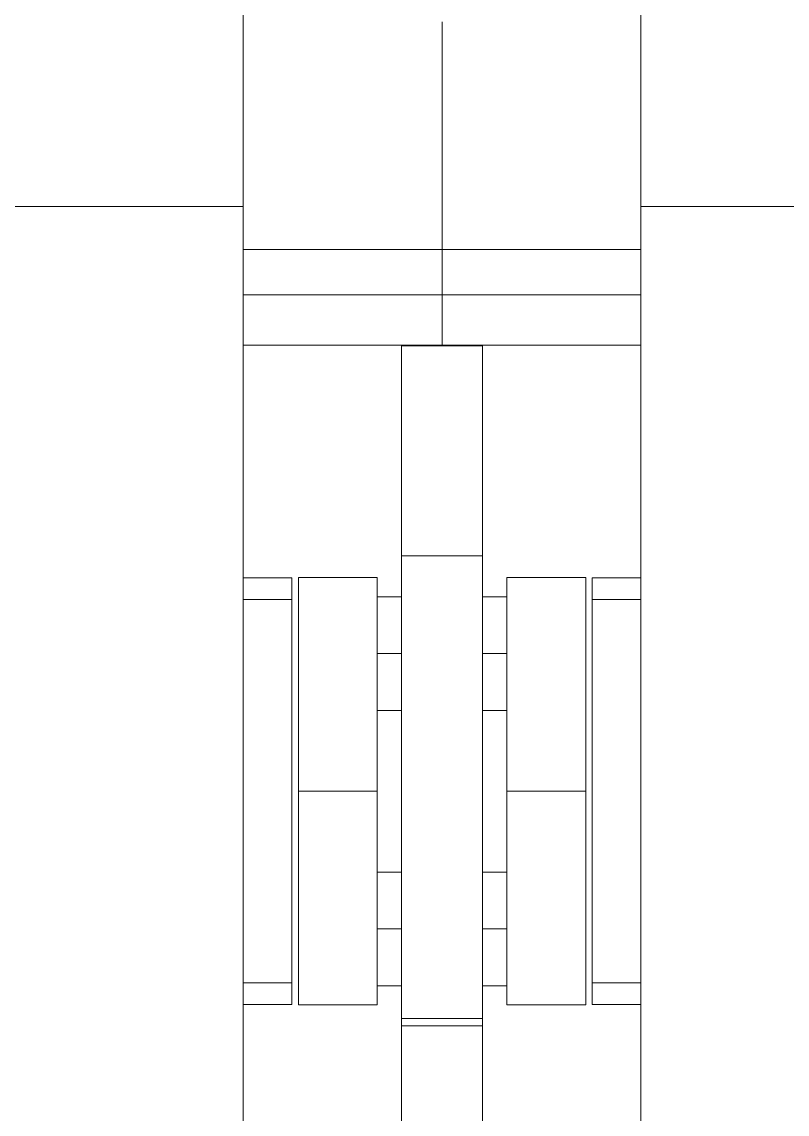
# Model space of a CAD drawing. Header units: millimetres. Extents: x -46169 to 237885, y -84465 to 18123.
# Drawn here: x 116588 to 116682.2, y -80615.1 to -80480.6 of the extents above; entities that cross this region are included whole.
import ezdxf

# ---------------------------------------------------------------- set-up
doc = ezdxf.new("R2010")
doc.units = ezdxf.units.MM
doc.header["$MEASUREMENT"] = 0
doc.linetypes.add('Wipeout_Contour', pattern=[1000, 0, -1000])
doc.layers.add('New_A-20-M_Floor_Slab', color=7, linetype='Continuous')
doc.layers.add('New_A-35-M_FFE_Fixed', color=7, linetype='Continuous')
doc.layers.add('New_A-35-M_FFE_Fixed_Pen_No__1', color=7, linetype='Continuous', lineweight=13)

# ---------------------------------------------------------------- blocks, each defined once
blk = doc.blocks.new('Section Elem_7_2', base_point=(64459.15, -84332.61))
at = {"color": 254, "linetype": 'Wipeout_Contour', "lineweight": 0, "ltscale": 2268033.976951849}
blk.add_wipeout([(116615.23, -80520.4), (116615.23, -80549.04), (116621.23, -80549.04), (116621.23, -80601.62), (116615.23, -80601.62), (116615.23, -80615.11), (116634.73, -80615.11), (116634.73, -80599.29), (116631.73, -80599.29), (116631.73, -80601.65), (116622.05, -80601.65), (116622.05, -80549.01), (116631.73, -80549.01), (116631.73, -80551.38), (116634.73, -80551.38), (116634.73, -80520.4)], dxfattribs=at).dxf.layer = 'New_A-20-M_Floor_Slab'
at = {"color": 254, "linetype": 'Wipeout_Contour', "lineweight": 0, "ltscale": 2268401.05349226}
blk.add_wipeout([(116644.73, -80520.4), (116644.73, -80551.38), (116647.73, -80551.38), (116647.73, -80549.01), (116657.42, -80549.01), (116657.42, -80601.65), (116647.73, -80601.65), (116647.73, -80599.29), (116644.73, -80599.29), (116644.73, -80615.11), (116664.23, -80615.11), (116664.23, -80601.62), (116658.23, -80601.62), (116658.23, -80549.04), (116664.23, -80549.04), (116664.23, -80520.4)], dxfattribs=at).dxf.layer = 'New_A-20-M_Floor_Slab'
at = {"color": 254, "linetype": 'Wipeout_Contour', "lineweight": 0, "ltscale": 567037.147367}
blk.add_wipeout([(116634.73, -80565.38), (116631.73, -80565.38), (116631.73, -80585.29), (116634.73, -80585.29)], dxfattribs=at).dxf.layer = 'New_A-20-M_Floor_Slab'
at = {"color": 254, "linetype": 'Wipeout_Contour', "lineweight": 0, "ltscale": 567079.931193}
blk.add_wipeout([(116644.73, -80565.38), (116644.73, -80585.29), (116647.73, -80585.29), (116647.73, -80565.38)], dxfattribs=at).dxf.layer = 'New_A-20-M_Floor_Slab'
blk = doc.blocks.new('Section Elem_11_2', base_point=(64459.15, -84332.61))
at = {"layer": 'New_A-35-M_FFE_Fixed_Pen_No__1', "linetype": 'Continuous'}
for p, q in [((116644.73, -80520.48), (116644.73, -80520.48)), ((116644.73, -80546.33), (116644.73, -80546.33))]:
    blk.add_line(p, q, dxfattribs=at)
at = {"color": 254, "linetype": 'Wipeout_Contour', "lineweight": 0, "ltscale": 566995.916029}
blk.add_wipeout([(116644.73, -80548.19), (116644.73, -80547.38), (116634.73, -80547.38), (116634.73, -80548.19)], dxfattribs=at).dxf.layer = 'New_A-35-M_FFE_Fixed'
at = {"color": 254, "linetype": 'Wipeout_Contour', "lineweight": 0, "ltscale": 566928.600419}
blk.add_wipeout([(116615.23, -80549.56), (116621.23, -80549.56), (116621.23, -80549.04), (116615.23, -80549.04)], dxfattribs=at).dxf.layer = 'New_A-35-M_FFE_Fixed'
at = {"color": 254, "linetype": 'Wipeout_Contour', "lineweight": 0, "ltscale": 566985.622368}
blk.add_wipeout([(116631.73, -80551.91), (116631.73, -80553.43), (116634.73, -80553.43), (116634.73, -80551.91)], dxfattribs=at).dxf.layer = 'New_A-35-M_FFE_Fixed'
at = {"color": 254, "linetype": 'Wipeout_Contour', "lineweight": 0, "ltscale": 566995.554089}
blk.add_wipeout([(116631.73, -80555.7), (116631.73, -80558.38), (116634.73, -80558.38), (116634.73, -80555.7)], dxfattribs=at).dxf.layer = 'New_A-35-M_FFE_Fixed'
at = {"color": 254, "linetype": 'Wipeout_Contour', "lineweight": 0, "ltscale": 567011.575934}
blk.add_wipeout([(116631.73, -80563.33), (116631.73, -80564.84), (116634.73, -80564.84), (116634.73, -80563.33)], dxfattribs=at).dxf.layer = 'New_A-35-M_FFE_Fixed'
at = {"color": 254, "linetype": 'Wipeout_Contour', "lineweight": 0, "ltscale": 567067.02597}
blk.add_wipeout([(116631.73, -80587.34), (116631.73, -80589.61), (116634.73, -80589.61), (116634.73, -80587.34)], dxfattribs=at).dxf.layer = 'New_A-35-M_FFE_Fixed'
at = {"color": 254, "linetype": 'Wipeout_Contour', "lineweight": 0, "ltscale": 567084.372532}
blk.add_wipeout([(116631.73, -80594.97), (116631.73, -80597.24), (116634.73, -80597.24), (116634.73, -80594.97)], dxfattribs=at).dxf.layer = 'New_A-35-M_FFE_Fixed'
at = {"color": 254, "linetype": 'Wipeout_Contour', "lineweight": 0, "ltscale": 567046.976809}
blk.add_wipeout([(116621.23, -80601.62), (116621.23, -80601.11), (116615.23, -80601.11), (116615.23, -80601.62)], dxfattribs=at).dxf.layer = 'New_A-35-M_FFE_Fixed'
at = {"color": 254, "linetype": 'Wipeout_Contour', "lineweight": 0, "ltscale": 567122.544117}
blk.add_wipeout([(116644.73, -80603.64), (116644.73, -80603.32), (116634.73, -80603.32), (116634.73, -80603.64)], dxfattribs=at).dxf.layer = 'New_A-35-M_FFE_Fixed'
at = {"color": 254, "linetype": 'Wipeout_Contour', "lineweight": 0, "ltscale": 567133.657364}
blk.add_wipeout([(116644.73, -80608.79), (116644.73, -80607.94), (116634.73, -80607.94), (116634.73, -80608.79)], dxfattribs=at).dxf.layer = 'New_A-35-M_FFE_Fixed'
at = {"layer": 'New_A-35-M_FFE_Fixed_Pen_No__1', "linetype": 'Continuous'}
blk.add_line((116644.73, -80603.32), (116644.73, -80603.32), dxfattribs=at)
at = {"color": 254, "linetype": 'Wipeout_Contour', "lineweight": 0, "ltscale": 566983.292106}
blk.add_wipeout([(116631.73, -80551.91), (116634.73, -80551.91), (116634.73, -80551.38), (116631.73, -80551.38)], dxfattribs=at).dxf.layer = 'New_A-35-M_FFE_Fixed'
at = {"color": 254, "linetype": 'Wipeout_Contour', "lineweight": 0, "ltscale": 708737.37628}
blk.add_wipeout([(116631.73, -80553.43), (116631.73, -80555.7), (116634.73, -80555.7), (116634.73, -80553.51), (116634.73, -80553.43)], dxfattribs=at).dxf.layer = 'New_A-35-M_FFE_Fixed'
at = {"color": 254, "linetype": 'Wipeout_Contour', "lineweight": 0, "ltscale": 708759.45514}
blk.add_wipeout([(116631.73, -80561.05), (116631.73, -80563.33), (116634.73, -80563.33), (116634.73, -80561.63), (116634.73, -80561.05)], dxfattribs=at).dxf.layer = 'New_A-35-M_FFE_Fixed'
at = {"color": 254, "linetype": 'Wipeout_Contour', "lineweight": 0, "ltscale": 567013.906424}
blk.add_wipeout([(116631.73, -80564.84), (116631.73, -80565.38), (116634.73, -80565.38), (116634.73, -80564.84)], dxfattribs=at).dxf.layer = 'New_A-35-M_FFE_Fixed'
at = {"color": 254, "linetype": 'Wipeout_Contour', "lineweight": 0, "ltscale": 567062.718932}
blk.add_wipeout([(116631.73, -80587.34), (116634.73, -80587.34), (116634.73, -80585.82), (116631.73, -80585.82)], dxfattribs=at).dxf.layer = 'New_A-35-M_FFE_Fixed'
at = {"color": 254, "linetype": 'Wipeout_Contour', "lineweight": 0, "ltscale": 567078.744787}
blk.add_wipeout([(116631.73, -80594.97), (116634.73, -80594.97), (116634.73, -80592.29), (116631.73, -80592.29)], dxfattribs=at).dxf.layer = 'New_A-35-M_FFE_Fixed'
at = {"color": 254, "linetype": 'Wipeout_Contour', "lineweight": 0, "ltscale": 567088.679896}
blk.add_wipeout([(116631.73, -80597.24), (116631.73, -80598.75), (116634.73, -80598.75), (116634.73, -80597.24)], dxfattribs=at).dxf.layer = 'New_A-35-M_FFE_Fixed'
at = {"color": 254, "linetype": 'Wipeout_Contour', "lineweight": 0, "ltscale": 567043.936033}
blk.add_wipeout([(116621.23, -80598.94), (116615.23, -80598.94), (116615.23, -80601.11), (116621.23, -80601.11)], dxfattribs=at).dxf.layer = 'New_A-35-M_FFE_Fixed'
at = {"color": 254, "linetype": 'Wipeout_Contour', "lineweight": 0, "ltscale": 567126.153328}
blk.add_wipeout([(116644.73, -80604.23), (116634.73, -80604.23), (116634.73, -80605.9), (116644.73, -80605.9)], dxfattribs=at).dxf.layer = 'New_A-35-M_FFE_Fixed'
at = {"layer": 'New_A-35-M_FFE_Fixed_Pen_No__1', "linetype": 'Continuous'}
for p, q in [((116621.23, -80601.62), (116621.23, -80601.11)), ((116644.73, -80604.23), (116644.73, -80604.23))]:
    blk.add_line(p, q, dxfattribs=at)
at = {"color": 254, "linetype": 'Wipeout_Contour', "lineweight": 0, "ltscale": 567004.754489}
blk.add_wipeout([(116644.73, -80553.51), (116644.73, -80549.83), (116634.73, -80549.83), (116634.73, -80553.51)], dxfattribs=at).dxf.layer = 'New_A-35-M_FFE_Fixed'
at = {"color": 254, "linetype": 'Wipeout_Contour', "lineweight": 0, "ltscale": 566987.78762}
blk.add_wipeout([(116621.23, -80598.94), (116621.23, -80551.72), (116615.23, -80551.72), (116615.23, -80598.94)], dxfattribs=at).dxf.layer = 'New_A-35-M_FFE_Fixed'
at = {"color": 254, "linetype": 'Wipeout_Contour', "lineweight": 0, "ltscale": 567001.643656}
blk.add_wipeout([(116631.73, -80558.38), (116631.73, -80561.05), (116634.73, -80561.05), (116634.73, -80558.38)], dxfattribs=at).dxf.layer = 'New_A-35-M_FFE_Fixed'
at = {"color": 254, "linetype": 'Wipeout_Contour', "lineweight": 0, "ltscale": 567060.388006}
blk.add_wipeout([(116631.73, -80585.82), (116634.73, -80585.82), (116634.73, -80585.29), (116631.73, -80585.29)], dxfattribs=at).dxf.layer = 'New_A-35-M_FFE_Fixed'
at = {"color": 254, "linetype": 'Wipeout_Contour', "lineweight": 0, "ltscale": 708841.986988}
blk.add_wipeout([(116631.73, -80592.29), (116634.73, -80592.29), (116634.73, -80591.39), (116634.73, -80589.61), (116631.73, -80589.61)], dxfattribs=at).dxf.layer = 'New_A-35-M_FFE_Fixed'
at = {"color": 254, "linetype": 'Wipeout_Contour', "lineweight": 0, "ltscale": 708864.328484}
blk.add_wipeout([(116634.73, -80598.75), (116631.73, -80598.75), (116631.73, -80599.29), (116634.73, -80599.29), (116634.73, -80598.86)], dxfattribs=at).dxf.layer = 'New_A-35-M_FFE_Fixed'
at = {"layer": 'New_A-35-M_FFE_Fixed_Pen_No__1', "linetype": 'Continuous'}
blk.add_line((116621.23, -80601.11), (116621.23, -80598.94), dxfattribs=at)
at = {"color": 254, "linetype": 'Wipeout_Contour', "lineweight": 0, "ltscale": 566931.639929}
blk.add_wipeout([(116615.23, -80551.72), (116621.23, -80551.72), (116621.23, -80549.56), (116615.23, -80549.56)], dxfattribs=at).dxf.layer = 'New_A-35-M_FFE_Fixed'
at = {"color": 254, "linetype": 'Wipeout_Contour', "lineweight": 0, "ltscale": 567048.880202}
blk.add_wipeout([(116631.73, -80593.94), (116631.73, -80585.4), (116622.05, -80585.4), (116622.05, -80593.94)], dxfattribs=at).dxf.layer = 'New_A-35-M_FFE_Fixed'
at = {"color": 254, "linetype": 'Wipeout_Contour', "lineweight": 0, "ltscale": 567114.207412}
blk.add_wipeout([(116644.73, -80600.77), (116644.73, -80598.86), (116634.73, -80598.86), (116634.73, -80600.77)], dxfattribs=at).dxf.layer = 'New_A-35-M_FFE_Fixed'
at = {"layer": 'New_A-35-M_FFE_Fixed_Pen_No__1', "linetype": 'Continuous'}
for p, q in [((116621.23, -80549.56), (116621.23, -80549.04)), ((116621.23, -80551.72), (116621.23, -80549.56)), ((116621.23, -80598.94), (116621.23, -80551.72)), ((116631.73, -80592.29), (116634.73, -80592.29))]:
    blk.add_line(p, q, dxfattribs=at)
at = {"color": 254, "linetype": 'Wipeout_Contour', "lineweight": 0, "ltscale": 566928.59873}
blk.add_wipeout([(116615.23, -80503.33), (116585.23, -80503.33), (116585.23, -80647.33), (116615.23, -80647.33)], dxfattribs=at).dxf.layer = 'New_A-35-M_FFE_Fixed'
at = {"color": 254, "linetype": 'Wipeout_Contour', "lineweight": 0, "ltscale": 567027.721176}
blk.add_wipeout([(116631.73, -80575.33), (116622.05, -80575.33), (116622.05, -80585.4), (116631.73, -80585.4)], dxfattribs=at).dxf.layer = 'New_A-35-M_FFE_Fixed'
at = {"color": 254, "linetype": 'Wipeout_Contour', "lineweight": 0, "ltscale": 567065.075687}
blk.add_wipeout([(116631.73, -80593.94), (116622.05, -80593.94), (116622.05, -80599.65), (116631.73, -80599.65)], dxfattribs=at).dxf.layer = 'New_A-35-M_FFE_Fixed'
at = {"layer": 'New_A-35-M_FFE_Fixed_Pen_No__1', "linetype": 'Continuous'}
for p, q in [((116615.23, -80549.04), (116621.23, -80549.04)), ((116615.23, -80551.72), (116621.23, -80551.72)), ((116622.05, -80593.94), (116622.05, -80585.4)), ((116631.73, -80585.29), (116634.73, -80585.29)), ((116631.73, -80593.94), (116631.73, -80585.4)), ((116615.23, -80598.94), (116621.23, -80598.94)), ((116615.23, -80601.62), (116621.23, -80601.62))]:
    blk.add_line(p, q, dxfattribs=at)
at = {"color": 254, "linetype": 'Wipeout_Contour', "lineweight": 0, "ltscale": 848808.046968}
blk.add_wipeout([(116114.23, -80346.96), (116114.23, -80503.33), (116144.23, -80503.33), (116585.23, -80503.33), (116615.23, -80503.33), (116615.23, -80346.96)], dxfattribs=at).dxf.layer = 'New_A-35-M_FFE_Fixed'
at = {"color": 254, "linetype": 'Wipeout_Contour', "lineweight": 0, "ltscale": 566871.983028}
blk.add_wipeout([(116615.23, -80511.45), (116639.73, -80511.45), (116639.73, -80510.54), (116615.23, -80510.54)], dxfattribs=at).dxf.layer = 'New_A-35-M_FFE_Fixed'
at = {"color": 254, "linetype": 'Wipeout_Contour', "lineweight": 0, "ltscale": 566886.290004}
blk.add_wipeout([(116615.23, -80520.4), (116639.73, -80520.4), (116639.73, -80514.18), (116615.23, -80514.18)], dxfattribs=at).dxf.layer = 'New_A-35-M_FFE_Fixed'
at = {"color": 254, "linetype": 'Wipeout_Contour', "lineweight": 0, "ltscale": 567004.820597}
blk.add_wipeout([(116631.73, -80575.33), (116631.73, -80565.26), (116622.05, -80565.26), (116622.05, -80575.33)], dxfattribs=at).dxf.layer = 'New_A-35-M_FFE_Fixed'
at = {"color": 254, "linetype": 'Wipeout_Contour', "lineweight": 0, "ltscale": 567073.841002}
blk.add_wipeout([(116631.73, -80599.65), (116622.05, -80599.65), (116622.05, -80601.65), (116631.73, -80601.65)], dxfattribs=at).dxf.layer = 'New_A-35-M_FFE_Fixed'
at = {"layer": 'New_A-35-M_FFE_Fixed_Pen_No__1', "linetype": 'Continuous'}
for p, q in [((116639.73, -80520.4), (116615.23, -80520.4)), ((116622.05, -80575.33), (116631.73, -80575.33)), ((116622.05, -80585.4), (116622.05, -80575.33)), ((116631.73, -80585.4), (116631.73, -80575.33)), ((116622.05, -80599.65), (116622.05, -80593.94)), ((116631.73, -80599.65), (116631.73, -80593.94)), ((116622.05, -80601.65), (116622.05, -80599.65)), ((116631.73, -80599.29), (116634.73, -80599.29)), ((116631.73, -80601.65), (116631.73, -80599.65)), ((116622.05, -80601.65), (116631.73, -80601.65))]:
    blk.add_line(p, q, dxfattribs=at)
at = {"color": 254, "linetype": 'Wipeout_Contour', "lineweight": 0, "ltscale": 566826.787291}
blk.add_wipeout([(116639.73, -80487.59), (116615.23, -80487.59), (116615.23, -80494.61), (116639.73, -80494.61)], dxfattribs=at).dxf.layer = 'New_A-35-M_FFE_Fixed'
at = {"color": 254, "linetype": 'Wipeout_Contour', "lineweight": 0, "ltscale": 566878.962279}
blk.add_wipeout([(116615.23, -80514.18), (116639.73, -80514.18), (116639.73, -80513.95), (116615.23, -80513.95)], dxfattribs=at).dxf.layer = 'New_A-35-M_FFE_Fixed'
at = {"color": 254, "linetype": 'Wipeout_Contour', "lineweight": 0, "ltscale": 566983.66487}
blk.add_wipeout([(116631.73, -80565.26), (116631.73, -80556.72), (116622.05, -80556.72), (116622.05, -80565.26)], dxfattribs=at).dxf.layer = 'New_A-35-M_FFE_Fixed'
at = {"layer": 'New_A-35-M_FFE_Fixed_Pen_No__1', "linetype": 'Continuous'}
for p, q in [((116631.73, -80558.38), (116634.73, -80558.38)), ((116622.05, -80575.33), (116622.05, -80565.26)), ((116631.73, -80575.33), (116631.73, -80565.26)), ((116631.73, -80565.38), (116634.73, -80565.38))]:
    blk.add_line(p, q, dxfattribs=at)
at = {"color": 254, "linetype": 'Wipeout_Contour', "lineweight": 0, "ltscale": 566810.84015}
blk.add_wipeout([(116639.73, -80480.58), (116615.23, -80480.58), (116615.23, -80487.59), (116639.73, -80487.59)], dxfattribs=at).dxf.layer = 'New_A-35-M_FFE_Fixed'
at = {"color": 254, "linetype": 'Wipeout_Contour', "lineweight": 0, "ltscale": 566842.730819}
blk.add_wipeout([(116639.73, -80494.61), (116615.23, -80494.61), (116615.23, -80501.63), (116639.73, -80501.63)], dxfattribs=at).dxf.layer = 'New_A-35-M_FFE_Fixed'
at = {"color": 254, "linetype": 'Wipeout_Contour', "lineweight": 0, "ltscale": 566877.140182}
blk.add_wipeout([(116615.23, -80513.55), (116639.73, -80513.55), (116639.73, -80512.98), (116615.23, -80512.98)], dxfattribs=at).dxf.layer = 'New_A-35-M_FFE_Fixed'
at = {"color": 254, "linetype": 'Wipeout_Contour', "lineweight": 0, "ltscale": 566967.474047}
blk.add_wipeout([(116622.05, -80551.02), (116622.05, -80556.72), (116631.73, -80556.72), (116631.73, -80551.02)], dxfattribs=at).dxf.layer = 'New_A-35-M_FFE_Fixed'
at = {"layer": 'New_A-35-M_FFE_Fixed_Pen_No__1', "linetype": 'Continuous'}
for p, q in [((116622.05, -80565.26), (116622.05, -80556.72)), ((116631.73, -80565.26), (116631.73, -80556.72))]:
    blk.add_line(p, q, dxfattribs=at)
at = {"color": 254, "linetype": 'Wipeout_Contour', "lineweight": 0, "ltscale": 566858.63599}
blk.add_wipeout([(116615.23, -80508.61), (116639.73, -80508.61), (116639.73, -80501.63), (116615.23, -80501.63)], dxfattribs=at).dxf.layer = 'New_A-35-M_FFE_Fixed'
at = {"color": 254, "linetype": 'Wipeout_Contour', "lineweight": 0, "ltscale": 566875.690122}
blk.add_wipeout([(116615.23, -80512.98), (116639.73, -80512.98), (116639.73, -80512.27), (116615.23, -80512.27)], dxfattribs=at).dxf.layer = 'New_A-35-M_FFE_Fixed'
at = {"color": 254, "linetype": 'Wipeout_Contour', "lineweight": 0, "ltscale": 566958.712018}
blk.add_wipeout([(116622.05, -80549.01), (116622.05, -80551.02), (116631.73, -80551.02), (116631.73, -80549.01)], dxfattribs=at).dxf.layer = 'New_A-35-M_FFE_Fixed'
at = {"layer": 'New_A-35-M_FFE_Fixed_Pen_No__1', "linetype": 'Continuous'}
for p, q in [((116615.23, -80503.33), (116615.23, -80346.96)), ((116585.23, -80503.33), (116615.23, -80503.33)), ((116622.05, -80551.02), (116622.05, -80549.01)), ((116622.05, -80549.01), (116631.73, -80549.01)), ((116631.73, -80551.02), (116631.73, -80549.01)), ((116622.05, -80556.72), (116622.05, -80551.02)), ((116631.73, -80556.72), (116631.73, -80551.02)), ((116631.73, -80551.38), (116634.73, -80551.38))]:
    blk.add_line(p, q, dxfattribs=at)
at = {"color": 254, "linetype": 'Wipeout_Contour', "lineweight": 0, "ltscale": 566867.6767}
blk.add_wipeout([(116615.23, -80509.58), (116639.73, -80509.58), (116639.73, -80508.61), (116615.23, -80508.61)], dxfattribs=at).dxf.layer = 'New_A-35-M_FFE_Fixed'
at = {"color": 254, "linetype": 'Wipeout_Contour', "lineweight": 0, "ltscale": 566873.94922}
blk.add_wipeout([(116615.23, -80512.27), (116639.73, -80512.27), (116639.73, -80511.45), (116615.23, -80511.45)], dxfattribs=at).dxf.layer = 'New_A-35-M_FFE_Fixed'
at = {"color": 254, "linetype": 'Wipeout_Contour', "lineweight": 0, "ltscale": 566878.24477}
blk.add_wipeout([(116615.23, -80513.95), (116639.73, -80513.95), (116639.73, -80513.55), (116615.23, -80513.55)], dxfattribs=at).dxf.layer = 'New_A-35-M_FFE_Fixed'
at = {"layer": 'New_A-35-M_FFE_Fixed_Pen_No__1', "linetype": 'Continuous'}
for p, q in [((116639.73, -80508.61), (116615.23, -80508.61)), ((116639.73, -80514.18), (116615.23, -80514.18))]:
    blk.add_line(p, q, dxfattribs=at)
at = {"color": 254, "linetype": 'Wipeout_Contour', "lineweight": 0, "ltscale": 566869.865602}
blk.add_wipeout([(116615.23, -80510.54), (116639.73, -80510.54), (116639.73, -80509.58), (116615.23, -80509.58)], dxfattribs=at).dxf.layer = 'New_A-35-M_FFE_Fixed'
at = {"layer": 'New_A-35-M_FFE_Fixed_Pen_No__1', "linetype": 'Continuous'}
blk.add_line((116615.23, -80647.33), (116615.23, -80503.33), dxfattribs=at)
blk = doc.blocks.new('Section Elem_24_2', base_point=(64459.15, -84332.61))
at = {"color": 254, "linetype": 'Wipeout_Contour', "lineweight": 0, "ltscale": 708666.908332}
blk.add_wipeout([(116634.73, -80520.48), (116644.73, -80520.48), (116644.73, -80520.4), (116639.73, -80520.4), (116634.73, -80520.4)], dxfattribs=at).dxf.layer = 'New_A-35-M_FFE_Fixed'
at = {"color": 254, "linetype": 'Wipeout_Contour', "lineweight": 0, "ltscale": 566971.473028}
blk.add_wipeout([(116634.73, -80538.96), (116644.73, -80538.96), (116644.73, -80535.1), (116634.73, -80535.1)], dxfattribs=at).dxf.layer = 'New_A-35-M_FFE_Fixed'
at = {"color": 254, "linetype": 'Wipeout_Contour', "lineweight": 0, "ltscale": 566998.698518}
blk.add_wipeout([(116644.73, -80549.83), (116644.73, -80548.19), (116634.73, -80548.19), (116634.73, -80549.83)], dxfattribs=at).dxf.layer = 'New_A-35-M_FFE_Fixed'
at = {"color": 254, "linetype": 'Wipeout_Contour', "lineweight": 0, "ltscale": 567070.13131}
blk.add_wipeout([(116664.23, -80549.56), (116664.23, -80549.04), (116658.23, -80549.04), (116658.23, -80549.56)], dxfattribs=at).dxf.layer = 'New_A-35-M_FFE_Fixed'
at = {"color": 254, "linetype": 'Wipeout_Contour', "lineweight": 0, "ltscale": 567028.410313}
blk.add_wipeout([(116644.73, -80551.91), (116644.73, -80553.43), (116647.73, -80553.43), (116647.73, -80551.91)], dxfattribs=at).dxf.layer = 'New_A-35-M_FFE_Fixed'
at = {"color": 254, "linetype": 'Wipeout_Contour', "lineweight": 0, "ltscale": 708798.502812}
blk.add_wipeout([(116644.73, -80558.38), (116647.73, -80558.38), (116647.73, -80556.72), (116647.73, -80555.7), (116644.73, -80555.7)], dxfattribs=at).dxf.layer = 'New_A-35-M_FFE_Fixed'
at = {"color": 254, "linetype": 'Wipeout_Contour', "lineweight": 0, "ltscale": 567054.361733}
blk.add_wipeout([(116647.73, -80563.33), (116644.73, -80563.33), (116644.73, -80564.84), (116647.73, -80564.84)], dxfattribs=at).dxf.layer = 'New_A-35-M_FFE_Fixed'
at = {"color": 254, "linetype": 'Wipeout_Contour', "lineweight": 0, "ltscale": 567109.807587}
blk.add_wipeout([(116647.73, -80587.34), (116644.73, -80587.34), (116644.73, -80589.61), (116647.73, -80589.61)], dxfattribs=at).dxf.layer = 'New_A-35-M_FFE_Fixed'
at = {"color": 254, "linetype": 'Wipeout_Contour', "lineweight": 0, "ltscale": 567127.15284}
blk.add_wipeout([(116644.73, -80597.24), (116647.73, -80597.24), (116647.73, -80594.97), (116644.73, -80594.97)], dxfattribs=at).dxf.layer = 'New_A-35-M_FFE_Fixed'
at = {"color": 254, "linetype": 'Wipeout_Contour', "lineweight": 0, "ltscale": 567188.478161}
blk.add_wipeout([(116658.23, -80601.62), (116664.23, -80601.62), (116664.23, -80601.11), (116658.23, -80601.11)], dxfattribs=at).dxf.layer = 'New_A-35-M_FFE_Fixed'
at = {"color": 254, "linetype": 'Wipeout_Contour', "lineweight": 0, "ltscale": 567123.578551}
blk.add_wipeout([(116634.73, -80604.23), (116644.73, -80604.23), (116644.73, -80603.64), (116634.73, -80603.64)], dxfattribs=at).dxf.layer = 'New_A-35-M_FFE_Fixed'
at = {"color": 254, "linetype": 'Wipeout_Contour', "lineweight": 0, "ltscale": 567130.600874}
blk.add_wipeout([(116634.73, -80606.1), (116634.73, -80607.94), (116644.73, -80607.94), (116644.73, -80606.1)], dxfattribs=at).dxf.layer = 'New_A-35-M_FFE_Fixed'
at = {"color": 254, "linetype": 'Wipeout_Contour', "lineweight": 0, "ltscale": 567138.812479}
blk.add_wipeout([(116634.73, -80611.52), (116644.73, -80611.52), (116644.73, -80609.75), (116634.73, -80609.75)], dxfattribs=at).dxf.layer = 'New_A-35-M_FFE_Fixed'
at = {"color": 254, "linetype": 'Wipeout_Contour', "lineweight": 0, "ltscale": 567150.559798}
blk.add_wipeout([(116634.73, -80616.64), (116644.73, -80616.64), (116644.73, -80614.96), (116634.73, -80614.96)], dxfattribs=at).dxf.layer = 'New_A-35-M_FFE_Fixed'
at = {"layer": 'New_A-35-M_FFE_Fixed_Pen_No__1', "linetype": 'Continuous'}
blk.add_line((116634.73, -80604.23), (116644.73, -80604.23), dxfattribs=at)
at = {"color": 254, "linetype": 'Wipeout_Contour', "lineweight": 0, "ltscale": 566939.796221}
blk.add_wipeout([(116634.73, -80525.7), (116644.73, -80525.7), (116644.73, -80520.48), (116634.73, -80520.48)], dxfattribs=at).dxf.layer = 'New_A-35-M_FFE_Fixed'
at = {"color": 254, "linetype": 'Wipeout_Contour', "lineweight": 0, "ltscale": 566962.000651}
blk.add_wipeout([(116634.73, -80535.1), (116644.73, -80535.1), (116644.73, -80530.63), (116634.73, -80530.63)], dxfattribs=at).dxf.layer = 'New_A-35-M_FFE_Fixed'
at = {"color": 254, "linetype": 'Wipeout_Contour', "lineweight": 0, "ltscale": 566979.442234}
blk.add_wipeout([(116634.73, -80542.11), (116644.73, -80542.11), (116644.73, -80538.96), (116634.73, -80538.96)], dxfattribs=at).dxf.layer = 'New_A-35-M_FFE_Fixed'
at = {"color": 254, "linetype": 'Wipeout_Contour', "lineweight": 0, "ltscale": 567026.080226}
blk.add_wipeout([(116647.73, -80551.38), (116644.73, -80551.38), (116644.73, -80551.91), (116647.73, -80551.91)], dxfattribs=at).dxf.layer = 'New_A-35-M_FFE_Fixed'
at = {"color": 254, "linetype": 'Wipeout_Contour', "lineweight": 0, "ltscale": 567032.715674}
blk.add_wipeout([(116644.73, -80555.7), (116647.73, -80555.7), (116647.73, -80553.43), (116644.73, -80553.43)], dxfattribs=at).dxf.layer = 'New_A-35-M_FFE_Fixed'
at = {"color": 254, "linetype": 'Wipeout_Contour', "lineweight": 0, "ltscale": 567050.055921}
blk.add_wipeout([(116644.73, -80563.33), (116647.73, -80563.33), (116647.73, -80561.05), (116644.73, -80561.05)], dxfattribs=at).dxf.layer = 'New_A-35-M_FFE_Fixed'
at = {"color": 254, "linetype": 'Wipeout_Contour', "lineweight": 0, "ltscale": 708821.933113}
blk.add_wipeout([(116644.73, -80565.38), (116647.73, -80565.38), (116647.73, -80565.26), (116647.73, -80564.84), (116644.73, -80564.84)], dxfattribs=at).dxf.layer = 'New_A-35-M_FFE_Fixed'
at = {"color": 254, "linetype": 'Wipeout_Contour', "lineweight": 0, "ltscale": 567105.500873}
blk.add_wipeout([(116647.73, -80585.82), (116644.73, -80585.82), (116644.73, -80587.34), (116647.73, -80587.34)], dxfattribs=at).dxf.layer = 'New_A-35-M_FFE_Fixed'
at = {"color": 254, "linetype": 'Wipeout_Contour', "lineweight": 0, "ltscale": 708902.976088}
blk.add_wipeout([(116644.73, -80592.29), (116644.73, -80594.97), (116647.73, -80594.97), (116647.73, -80593.94), (116647.73, -80592.29)], dxfattribs=at).dxf.layer = 'New_A-35-M_FFE_Fixed'
at = {"color": 254, "linetype": 'Wipeout_Contour', "lineweight": 0, "ltscale": 708914.892067}
blk.add_wipeout([(116644.73, -80597.24), (116644.73, -80598.75), (116647.73, -80598.75), (116647.73, -80597.72), (116647.73, -80597.24)], dxfattribs=at).dxf.layer = 'New_A-35-M_FFE_Fixed'
at = {"color": 254, "linetype": 'Wipeout_Contour', "lineweight": 0, "ltscale": 567185.438144}
blk.add_wipeout([(116664.23, -80598.94), (116658.23, -80598.94), (116658.23, -80601.11), (116664.23, -80601.11)], dxfattribs=at).dxf.layer = 'New_A-35-M_FFE_Fixed'
at = {"color": 254, "linetype": 'Wipeout_Contour', "lineweight": 0, "ltscale": 567119.277367}
blk.add_wipeout([(116634.73, -80603.32), (116644.73, -80603.32), (116644.73, -80600.77), (116634.73, -80600.77)], dxfattribs=at).dxf.layer = 'New_A-35-M_FFE_Fixed'
at = {"color": 254, "linetype": 'Wipeout_Contour', "lineweight": 0, "ltscale": 567128.281756}
blk.add_wipeout([(116634.73, -80606.1), (116644.73, -80606.1), (116644.73, -80605.9), (116634.73, -80605.9)], dxfattribs=at).dxf.layer = 'New_A-35-M_FFE_Fixed'
at = {"color": 254, "linetype": 'Wipeout_Contour', "lineweight": 0, "ltscale": 567135.709898}
blk.add_wipeout([(116644.73, -80609.75), (116644.73, -80608.79), (116634.73, -80608.79), (116634.73, -80609.75)], dxfattribs=at).dxf.layer = 'New_A-35-M_FFE_Fixed'
at = {"color": 254, "linetype": 'Wipeout_Contour', "lineweight": 0, "ltscale": 567146.720101}
blk.add_wipeout([(116644.73, -80614.96), (116644.73, -80613.26), (116634.73, -80613.26), (116634.73, -80614.96)], dxfattribs=at).dxf.layer = 'New_A-35-M_FFE_Fixed'
at = {"layer": 'New_A-35-M_FFE_Fixed_Pen_No__1', "linetype": 'Continuous'}
for p, q in [((116634.73, -80520.48), (116634.73, -80520.4)), ((116634.73, -80538.96), (116634.73, -80535.1)), ((116644.73, -80538.96), (116644.73, -80535.1)), ((116658.23, -80601.62), (116658.23, -80601.11)), ((116634.73, -80604.23), (116634.73, -80603.32)), ((116634.73, -80603.32), (116644.73, -80603.32)), ((116634.73, -80606.1), (116634.73, -80604.23)), ((116644.73, -80604.23), (116644.73, -80603.32)), ((116644.73, -80606.1), (116644.73, -80604.23)), ((116634.73, -80607.94), (116634.73, -80606.1)), ((116644.73, -80607.94), (116644.73, -80606.1)), ((116634.73, -80609.75), (116634.73, -80607.94)), ((116644.73, -80609.75), (116644.73, -80607.94)), ((116634.73, -80616.64), (116634.73, -80614.96)), ((116644.73, -80616.64), (116644.73, -80614.96))]:
    blk.add_line(p, q, dxfattribs=at)
at = {"color": 254, "linetype": 'Wipeout_Contour', "lineweight": 0, "ltscale": 566951.327976}
blk.add_wipeout([(116634.73, -80525.7), (116634.73, -80530.63), (116644.73, -80530.63), (116644.73, -80525.7)], dxfattribs=at).dxf.layer = 'New_A-35-M_FFE_Fixed'
at = {"color": 254, "linetype": 'Wipeout_Contour', "lineweight": 0, "ltscale": 566985.653434}
blk.add_wipeout([(116634.73, -80544.43), (116644.73, -80544.43), (116644.73, -80542.11), (116634.73, -80542.11)], dxfattribs=at).dxf.layer = 'New_A-35-M_FFE_Fixed'
at = {"color": 254, "linetype": 'Wipeout_Contour', "lineweight": 0, "ltscale": 567129.303741}
blk.add_wipeout([(116658.23, -80598.94), (116664.23, -80598.94), (116664.23, -80551.72), (116658.23, -80551.72)], dxfattribs=at).dxf.layer = 'New_A-35-M_FFE_Fixed'
at = {"color": 254, "linetype": 'Wipeout_Contour', "lineweight": 0, "ltscale": 567044.430204}
blk.add_wipeout([(116644.73, -80558.38), (116644.73, -80561.05), (116647.73, -80561.05), (116647.73, -80558.38)], dxfattribs=at).dxf.layer = 'New_A-35-M_FFE_Fixed'
at = {"color": 254, "linetype": 'Wipeout_Contour', "lineweight": 0, "ltscale": 708879.540118}
blk.add_wipeout([(116647.73, -80585.29), (116644.73, -80585.29), (116644.73, -80585.82), (116647.73, -80585.82), (116647.73, -80585.4)], dxfattribs=at).dxf.layer = 'New_A-35-M_FFE_Fixed'
at = {"color": 254, "linetype": 'Wipeout_Contour', "lineweight": 0, "ltscale": 567115.434676}
blk.add_wipeout([(116644.73, -80592.29), (116647.73, -80592.29), (116647.73, -80589.61), (116644.73, -80589.61)], dxfattribs=at).dxf.layer = 'New_A-35-M_FFE_Fixed'
at = {"color": 254, "linetype": 'Wipeout_Contour', "lineweight": 0, "ltscale": 567133.790919}
blk.add_wipeout([(116644.73, -80598.75), (116644.73, -80599.29), (116647.73, -80599.29), (116647.73, -80598.75)], dxfattribs=at).dxf.layer = 'New_A-35-M_FFE_Fixed'
at = {"color": 254, "linetype": 'Wipeout_Contour', "lineweight": 0, "ltscale": 567142.804312}
blk.add_wipeout([(116634.73, -80611.52), (116634.73, -80613.26), (116644.73, -80613.26), (116644.73, -80611.52)], dxfattribs=at).dxf.layer = 'New_A-35-M_FFE_Fixed'
at = {"layer": 'New_A-35-M_FFE_Fixed_Pen_No__1', "linetype": 'Continuous'}
for p, q in [((116634.73, -80525.7), (116634.73, -80520.48)), ((116634.73, -80530.63), (116634.73, -80525.7)), ((116644.73, -80530.63), (116644.73, -80525.7)), ((116634.73, -80535.1), (116634.73, -80530.63)), ((116644.73, -80535.1), (116644.73, -80530.63)), ((116634.73, -80542.11), (116634.73, -80538.96)), ((116644.73, -80542.11), (116644.73, -80538.96)), ((116658.23, -80601.11), (116658.23, -80598.94)), ((116634.73, -80611.52), (116634.73, -80609.75)), ((116644.73, -80611.52), (116644.73, -80609.75)), ((116634.73, -80613.26), (116634.73, -80611.52)), ((116644.73, -80613.26), (116644.73, -80611.52)), ((116634.73, -80614.96), (116634.73, -80613.26)), ((116644.73, -80614.96), (116644.73, -80613.26))]:
    blk.add_line(p, q, dxfattribs=at)
at = {"color": 254, "linetype": 'Wipeout_Contour', "lineweight": 0, "ltscale": 566989.907991}
blk.add_wipeout([(116634.73, -80545.85), (116644.73, -80545.85), (116644.73, -80544.43), (116634.73, -80544.43)], dxfattribs=at).dxf.layer = 'New_A-35-M_FFE_Fixed'
at = {"color": 254, "linetype": 'Wipeout_Contour', "lineweight": 0, "ltscale": 567073.170062}
blk.add_wipeout([(116658.23, -80549.56), (116658.23, -80551.72), (116664.23, -80551.72), (116664.23, -80549.56)], dxfattribs=at).dxf.layer = 'New_A-35-M_FFE_Fixed'
at = {"color": 254, "linetype": 'Wipeout_Contour', "lineweight": 0, "ltscale": 567018.171099}
blk.add_wipeout([(116634.73, -80561.63), (116644.73, -80561.63), (116644.73, -80553.51), (116634.73, -80553.51)], dxfattribs=at).dxf.layer = 'New_A-35-M_FFE_Fixed'
at = {"color": 254, "linetype": 'Wipeout_Contour', "lineweight": 0, "ltscale": 567133.412444}
blk.add_wipeout([(116647.73, -80593.94), (116657.42, -80593.94), (116657.42, -80585.4), (116647.73, -80585.4)], dxfattribs=at).dxf.layer = 'New_A-35-M_FFE_Fixed'
at = {"color": 254, "linetype": 'Wipeout_Contour', "lineweight": 0, "ltscale": 567103.549073}
blk.add_wipeout([(116634.73, -80598.86), (116644.73, -80598.86), (116644.73, -80591.39), (116634.73, -80591.39)], dxfattribs=at).dxf.layer = 'New_A-35-M_FFE_Fixed'
at = {"layer": 'New_A-35-M_FFE_Fixed_Pen_No__1', "linetype": 'Continuous'}
for p, q in [((116634.73, -80544.43), (116634.73, -80542.11)), ((116644.73, -80544.43), (116644.73, -80542.11)), ((116634.73, -80553.51), (116634.73, -80548.19)), ((116644.73, -80553.51), (116644.73, -80548.19)), ((116658.23, -80549.56), (116658.23, -80549.04)), ((116658.23, -80551.72), (116658.23, -80549.56)), ((116658.23, -80598.94), (116658.23, -80551.72)), ((116647.73, -80592.29), (116644.73, -80592.29)), ((116634.73, -80603.32), (116634.73, -80598.86)), ((116644.73, -80603.32), (116644.73, -80598.86))]:
    blk.add_line(p, q, dxfattribs=at)
at = {"color": 254, "linetype": 'Wipeout_Contour', "lineweight": 0, "ltscale": 567188.593773}
blk.add_wipeout([(116664.23, -80503.33), (116664.23, -80647.33), (116694.23, -80647.33), (116694.23, -80503.33)], dxfattribs=at).dxf.layer = 'New_A-35-M_FFE_Fixed'
at = {"color": 254, "linetype": 'Wipeout_Contour', "lineweight": 0, "ltscale": 566992.06984}
blk.add_wipeout([(116634.73, -80546.33), (116644.73, -80546.33), (116644.73, -80545.85), (116634.73, -80545.85)], dxfattribs=at).dxf.layer = 'New_A-35-M_FFE_Fixed'
at = {"color": 254, "linetype": 'Wipeout_Contour', "lineweight": 0, "ltscale": 567112.256572}
blk.add_wipeout([(116647.73, -80575.33), (116647.73, -80585.4), (116657.42, -80585.4), (116657.42, -80575.33)], dxfattribs=at).dxf.layer = 'New_A-35-M_FFE_Fixed'
at = {"color": 254, "linetype": 'Wipeout_Contour', "lineweight": 0, "ltscale": 567084.227336}
blk.add_wipeout([(116644.73, -80591.39), (116644.73, -80581.87), (116634.73, -80581.87), (116634.73, -80591.39)], dxfattribs=at).dxf.layer = 'New_A-35-M_FFE_Fixed'
at = {"color": 254, "linetype": 'Wipeout_Contour', "lineweight": 0, "ltscale": 567149.605515}
blk.add_wipeout([(116657.42, -80593.94), (116647.73, -80593.94), (116647.73, -80599.65), (116657.42, -80599.65)], dxfattribs=at).dxf.layer = 'New_A-35-M_FFE_Fixed'
at = {"layer": 'New_A-35-M_FFE_Fixed_Pen_No__1', "linetype": 'Continuous'}
for p, q in [((116664.23, -80549.04), (116658.23, -80549.04)), ((116664.23, -80551.72), (116658.23, -80551.72)), ((116647.73, -80585.29), (116644.73, -80585.29)), ((116647.73, -80593.94), (116647.73, -80585.4)), ((116657.42, -80593.94), (116657.42, -80585.4)), ((116634.73, -80598.86), (116634.73, -80591.39)), ((116644.73, -80598.86), (116644.73, -80591.39)), ((116664.23, -80598.94), (116658.23, -80598.94)), ((116664.23, -80601.62), (116658.23, -80601.62))]:
    blk.add_line(p, q, dxfattribs=at)
at = {"color": 254, "linetype": 'Wipeout_Contour', "lineweight": 0, "ltscale": 851524.532362}
blk.add_wipeout([(117165.23, -80346.96), (116664.23, -80346.96), (116664.23, -80503.33), (116694.23, -80503.33), (117135.23, -80503.33), (117165.23, -80503.33)], dxfattribs=at).dxf.layer = 'New_A-35-M_FFE_Fixed'
at = {"color": 254, "linetype": 'Wipeout_Contour', "lineweight": 0, "ltscale": 566952.634953}
blk.add_wipeout([(116639.73, -80511.45), (116664.23, -80511.45), (116664.23, -80510.54), (116639.73, -80510.54)], dxfattribs=at).dxf.layer = 'New_A-35-M_FFE_Fixed'
at = {"color": 254, "linetype": 'Wipeout_Contour', "lineweight": 0, "ltscale": 566966.939883}
blk.add_wipeout([(116639.73, -80514.18), (116639.73, -80520.4), (116664.23, -80520.4), (116664.23, -80514.18)], dxfattribs=at).dxf.layer = 'New_A-35-M_FFE_Fixed'
at = {"color": 254, "linetype": 'Wipeout_Contour', "lineweight": 0, "ltscale": 566993.807269}
blk.add_wipeout([(116644.73, -80547.38), (116644.73, -80546.33), (116634.73, -80546.33), (116634.73, -80547.38)], dxfattribs=at).dxf.layer = 'New_A-35-M_FFE_Fixed'
at = {"color": 254, "linetype": 'Wipeout_Contour', "lineweight": 0, "ltscale": 567089.359407}
blk.add_wipeout([(116647.73, -80575.33), (116657.42, -80575.33), (116657.42, -80565.26), (116647.73, -80565.26)], dxfattribs=at).dxf.layer = 'New_A-35-M_FFE_Fixed'
at = {"color": 254, "linetype": 'Wipeout_Contour', "lineweight": 0, "ltscale": 567061.620258}
blk.add_wipeout([(116634.73, -80581.87), (116644.73, -80581.87), (116644.73, -80571.51), (116634.73, -80571.51)], dxfattribs=at).dxf.layer = 'New_A-35-M_FFE_Fixed'
at = {"color": 254, "linetype": 'Wipeout_Contour', "lineweight": 0, "ltscale": 567158.369524}
blk.add_wipeout([(116657.42, -80599.65), (116647.73, -80599.65), (116647.73, -80601.65), (116657.42, -80601.65)], dxfattribs=at).dxf.layer = 'New_A-35-M_FFE_Fixed'
at = {"layer": 'New_A-35-M_FFE_Fixed_Pen_No__1', "linetype": 'Continuous'}
for p, q in [((116634.73, -80520.48), (116644.73, -80520.48)), ((116639.73, -80520.4), (116664.23, -80520.4)), ((116644.73, -80520.48), (116644.73, -80520.4)), ((116644.73, -80525.7), (116644.73, -80520.48)), ((116634.73, -80545.85), (116634.73, -80544.43)), ((116644.73, -80545.85), (116644.73, -80544.43)), ((116634.73, -80546.33), (116634.73, -80545.85)), ((116634.73, -80548.19), (116634.73, -80546.33)), ((116634.73, -80546.33), (116644.73, -80546.33)), ((116644.73, -80546.33), (116644.73, -80545.85)), ((116644.73, -80548.19), (116644.73, -80546.33)), ((116657.42, -80575.33), (116647.73, -80575.33)), ((116647.73, -80585.4), (116647.73, -80575.33)), ((116657.42, -80585.4), (116657.42, -80575.33)), ((116634.73, -80591.39), (116634.73, -80581.87)), ((116644.73, -80591.39), (116644.73, -80581.87)), ((116647.73, -80599.65), (116647.73, -80593.94)), ((116657.42, -80599.65), (116657.42, -80593.94)), ((116647.73, -80599.29), (116644.73, -80599.29)), ((116647.73, -80601.65), (116647.73, -80599.65)), ((116657.42, -80601.65), (116657.42, -80599.65)), ((116657.42, -80601.65), (116647.73, -80601.65))]:
    blk.add_line(p, q, dxfattribs=at)
at = {"color": 254, "linetype": 'Wipeout_Contour', "lineweight": 0, "ltscale": 566907.445605}
blk.add_wipeout([(116639.73, -80487.59), (116639.73, -80494.61), (116664.23, -80494.61), (116664.23, -80487.59)], dxfattribs=at).dxf.layer = 'New_A-35-M_FFE_Fixed'
at = {"color": 254, "linetype": 'Wipeout_Contour', "lineweight": 0, "ltscale": 566959.613174}
blk.add_wipeout([(116639.73, -80514.18), (116664.23, -80514.18), (116664.23, -80513.95), (116639.73, -80513.95)], dxfattribs=at).dxf.layer = 'New_A-35-M_FFE_Fixed'
at = {"color": 254, "linetype": 'Wipeout_Contour', "lineweight": 0, "ltscale": 567068.206834}
blk.add_wipeout([(116647.73, -80565.26), (116657.42, -80565.26), (116657.42, -80556.72), (116647.73, -80556.72)], dxfattribs=at).dxf.layer = 'New_A-35-M_FFE_Fixed'
at = {"color": 254, "linetype": 'Wipeout_Contour', "lineweight": 0, "ltscale": 567038.62071}
blk.add_wipeout([(116644.73, -80571.51), (116644.73, -80561.63), (116634.73, -80561.63), (116634.73, -80571.51)], dxfattribs=at).dxf.layer = 'New_A-35-M_FFE_Fixed'
at = {"layer": 'New_A-35-M_FFE_Fixed_Pen_No__1', "linetype": 'Continuous'}
for p, q in [((116634.73, -80561.63), (116634.73, -80553.51)), ((116644.73, -80561.63), (116644.73, -80553.51)), ((116647.73, -80558.38), (116644.73, -80558.38)), ((116634.73, -80571.51), (116634.73, -80561.63)), ((116644.73, -80571.51), (116644.73, -80561.63)), ((116647.73, -80565.38), (116644.73, -80565.38)), ((116647.73, -80575.33), (116647.73, -80565.26)), ((116657.42, -80575.33), (116657.42, -80565.26)), ((116634.73, -80581.87), (116634.73, -80571.51)), ((116644.73, -80581.87), (116644.73, -80571.51))]:
    blk.add_line(p, q, dxfattribs=at)
at = {"color": 254, "linetype": 'Wipeout_Contour', "lineweight": 0, "ltscale": 566891.500764}
blk.add_wipeout([(116639.73, -80480.58), (116639.73, -80487.59), (116664.23, -80487.59), (116664.23, -80480.58)], dxfattribs=at).dxf.layer = 'New_A-35-M_FFE_Fixed'
at = {"color": 254, "linetype": 'Wipeout_Contour', "lineweight": 0, "ltscale": 566923.38687}
blk.add_wipeout([(116639.73, -80501.63), (116664.23, -80501.63), (116664.23, -80494.61), (116639.73, -80494.61)], dxfattribs=at).dxf.layer = 'New_A-35-M_FFE_Fixed'
at = {"color": 254, "linetype": 'Wipeout_Contour', "lineweight": 0, "ltscale": 566957.791385}
blk.add_wipeout([(116639.73, -80513.55), (116664.23, -80513.55), (116664.23, -80512.98), (116639.73, -80512.98)], dxfattribs=at).dxf.layer = 'New_A-35-M_FFE_Fixed'
at = {"color": 254, "linetype": 'Wipeout_Contour', "lineweight": 0, "ltscale": 567052.018424}
blk.add_wipeout([(116647.73, -80556.72), (116657.42, -80556.72), (116657.42, -80551.02), (116647.73, -80551.02)], dxfattribs=at).dxf.layer = 'New_A-35-M_FFE_Fixed'
at = {"layer": 'New_A-35-M_FFE_Fixed_Pen_No__1', "linetype": 'Continuous'}
for p, q in [((116639.73, -80487.59), (116639.73, -80480.58)), ((116639.73, -80494.61), (116639.73, -80487.59)), ((116647.73, -80565.26), (116647.73, -80556.72)), ((116657.42, -80565.26), (116657.42, -80556.72))]:
    blk.add_line(p, q, dxfattribs=at)
at = {"color": 254, "linetype": 'Wipeout_Contour', "lineweight": 0, "ltscale": 566939.289775}
blk.add_wipeout([(116639.73, -80501.63), (116639.73, -80508.61), (116664.23, -80508.61), (116664.23, -80501.63)], dxfattribs=at).dxf.layer = 'New_A-35-M_FFE_Fixed'
at = {"color": 254, "linetype": 'Wipeout_Contour', "lineweight": 0, "ltscale": 566956.341495}
blk.add_wipeout([(116639.73, -80512.27), (116639.73, -80512.98), (116664.23, -80512.98), (116664.23, -80512.27)], dxfattribs=at).dxf.layer = 'New_A-35-M_FFE_Fixed'
at = {"color": 254, "linetype": 'Wipeout_Contour', "lineweight": 0, "ltscale": 567043.257702}
blk.add_wipeout([(116647.73, -80549.01), (116647.73, -80551.02), (116657.42, -80551.02), (116657.42, -80549.01)], dxfattribs=at).dxf.layer = 'New_A-35-M_FFE_Fixed'
at = {"layer": 'New_A-35-M_FFE_Fixed_Pen_No__1', "linetype": 'Continuous'}
for p, q in [((116664.23, -80503.33), (116664.23, -80346.96)), ((116639.73, -80501.63), (116639.73, -80494.61)), ((116694.23, -80503.33), (116664.23, -80503.33)), ((116647.73, -80551.02), (116647.73, -80549.01)), ((116657.42, -80549.01), (116647.73, -80549.01)), ((116657.42, -80551.02), (116657.42, -80549.01)), ((116647.73, -80551.38), (116644.73, -80551.38)), ((116647.73, -80556.72), (116647.73, -80551.02)), ((116657.42, -80556.72), (116657.42, -80551.02))]:
    blk.add_line(p, q, dxfattribs=at)
at = {"color": 254, "linetype": 'Wipeout_Contour', "lineweight": 0, "ltscale": 566948.329219}
blk.add_wipeout([(116639.73, -80508.61), (116639.73, -80509.58), (116664.23, -80509.58), (116664.23, -80508.61)], dxfattribs=at).dxf.layer = 'New_A-35-M_FFE_Fixed'
at = {"color": 254, "linetype": 'Wipeout_Contour', "lineweight": 0, "ltscale": 566954.600844}
blk.add_wipeout([(116639.73, -80512.27), (116664.23, -80512.27), (116664.23, -80511.45), (116639.73, -80511.45)], dxfattribs=at).dxf.layer = 'New_A-35-M_FFE_Fixed'
at = {"color": 254, "linetype": 'Wipeout_Contour', "lineweight": 0, "ltscale": 566958.895769}
blk.add_wipeout([(116639.73, -80513.55), (116639.73, -80513.95), (116664.23, -80513.95), (116664.23, -80513.55)], dxfattribs=at).dxf.layer = 'New_A-35-M_FFE_Fixed'
at = {"layer": 'New_A-35-M_FFE_Fixed_Pen_No__1', "linetype": 'Continuous'}
for p, q in [((116639.73, -80508.61), (116639.73, -80501.63)), ((116639.73, -80508.61), (116664.23, -80508.61)), ((116639.73, -80512.27), (116639.73, -80511.45)), ((116639.73, -80512.98), (116639.73, -80512.27)), ((116639.73, -80513.55), (116639.73, -80512.98)), ((116639.73, -80513.95), (116639.73, -80513.55)), ((116639.73, -80514.18), (116639.73, -80513.95)), ((116639.73, -80520.4), (116639.73, -80514.18)), ((116639.73, -80514.18), (116664.23, -80514.18))]:
    blk.add_line(p, q, dxfattribs=at)
at = {"color": 254, "linetype": 'Wipeout_Contour', "lineweight": 0, "ltscale": 566950.517846}
blk.add_wipeout([(116639.73, -80509.58), (116639.73, -80510.54), (116664.23, -80510.54), (116664.23, -80509.58)], dxfattribs=at).dxf.layer = 'New_A-35-M_FFE_Fixed'
at = {"layer": 'New_A-35-M_FFE_Fixed_Pen_No__1', "linetype": 'Continuous'}
for p, q in [((116664.23, -80647.33), (116664.23, -80503.33)), ((116639.73, -80509.58), (116639.73, -80508.61)), ((116639.73, -80510.54), (116639.73, -80509.58)), ((116639.73, -80511.45), (116639.73, -80510.54))]:
    blk.add_line(p, q, dxfattribs=at)

msp = doc.modelspace()

# ---------------------------------------------------------------- block references
at = {"layer": 'New_A-20-M_Floor_Slab'}
msp.add_blockref('Section Elem_7_2', (64459.15, -84332.61), dxfattribs=at)

# ---------------------------------------------------------------- next in the draw order: block references
at = {"layer": 'New_A-35-M_FFE_Fixed'}
msp.add_blockref('Section Elem_11_2', (64459.15, -84332.61), dxfattribs=at)

# ---------------------------------------------------------------- next in the draw order: block references
msp.add_blockref('Section Elem_24_2', (64459.15, -84332.61), dxfattribs=at)

doc.saveas('drawing.dxf')
